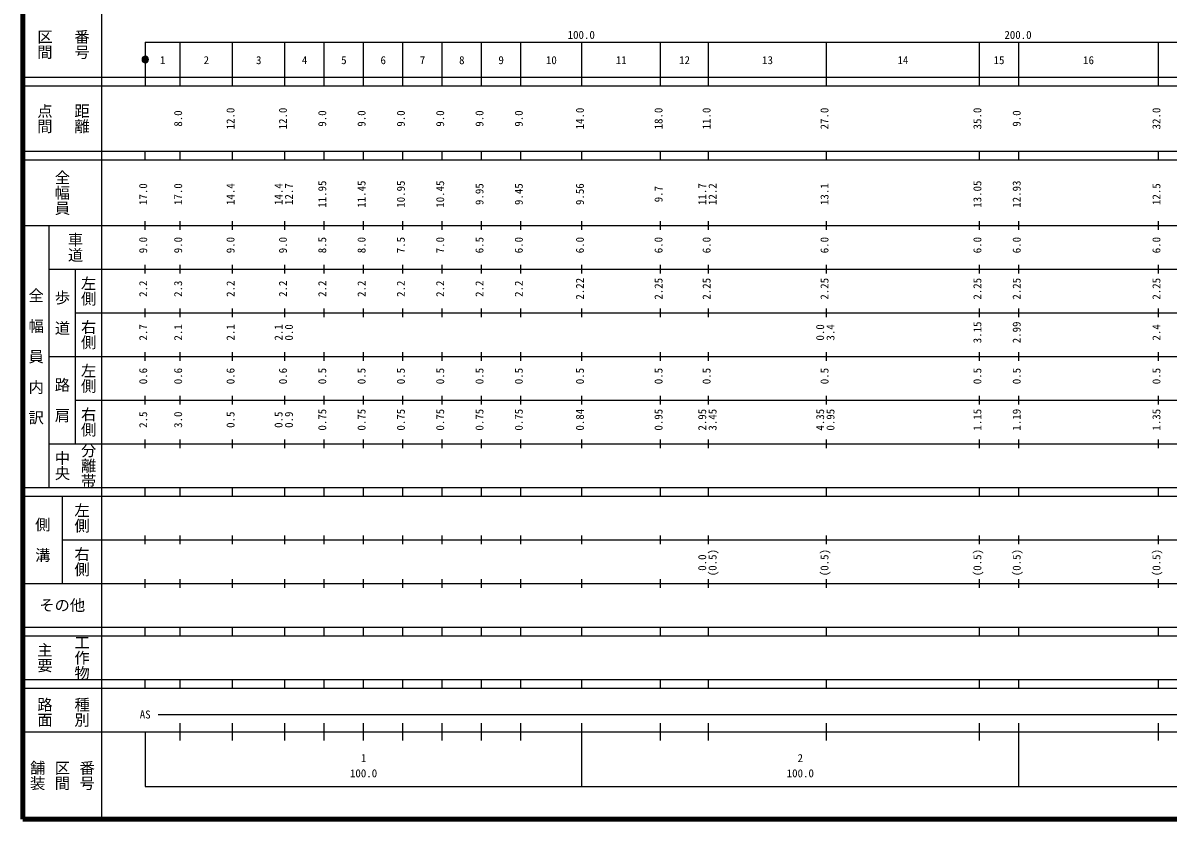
# Model space of a CAD drawing. Units: millimetres on the paper, enlarged 1000 times. Extents: x 40000 to 680000, y 20000 to 380000.
# Drawn here: x 40000 to 302214, y 20000 to 202409 of the extents above; entities that cross this region are included whole.
import ezdxf
from ezdxf.enums import TextEntityAlignment as Align

# ---------------------------------------------------------------- set-up
doc = ezdxf.new("R2010")
doc.units = ezdxf.units.MM
doc.header["$LTSCALE"] = 1000
doc.layers.add('M-TTL', color=2, linetype='Continuous', lineweight=140)
doc.layers.add('M-TTL-BAND', color=7, linetype='Continuous', lineweight=25)
doc.styles.add('@ＭＳ ゴシック', font='')
doc.styles.add('ＭＳ ゴシック', font='')
doc.styles.get('@ＭＳ ゴシック').set_extended_font_data('@MS Gothic')
doc.styles.get('ＭＳ ゴシック').set_extended_font_data('MS Gothic')

msp = doc.modelspace()

# ---------------------------------------------------------------- hatches: boundary and pattern name
at = {"layer": 'M-TTL-BAND'}
msp.add_hatch(color=256, dxfattribs=at).paths.add_polyline_path([(68773, 194000, 1), (67273, 194000, 1)])

# ---------------------------------------------------------------- linework, layer by layer
at = {"layer": 'M-TTL'}
for p, q in [((40000, 380000), (40000, 20000)), ((40000, 20000), (680000, 20000))]:
    msp.add_line(p, q, dxfattribs=at)
at = {"layer": 'M-TTL-BAND'}
for p, q in [((58000, 370000), (58000, 20000)), ((68000, 198000), (579000, 198000)), ((68000, 198000), (68000, 188000)), ((76000, 188000), (76000, 198000)), ((88000, 188000), (88000, 198000)), ((100000, 188000), (100000, 198000)), ((109000, 188000), (109000, 198000)), ((118000, 188000), (118000, 198000)), ((127000, 188000), (127000, 198000)), ((136000, 188000), (136000, 198000)), ((145000, 188000), (145000, 198000)), ((154000, 188000), (154000, 198000)), ((168000, 188000), (168000, 198000)), ((186000, 188000), (186000, 198000)), ((197000, 188000), (197000, 198000)), ((224000, 188000), (224000, 198000)), ((259000, 188000), (259000, 198000)), ((268000, 188000), (268000, 198000)), ((300000, 188000), (300000, 198000)), ((40000, 190000), (579000, 190000)), ((40000, 188000), (579000, 188000)), ((40000, 173000), (579000, 173000)), ((40000, 171000), (579000, 171000)), ((68000, 171000), (68000, 173000)), ((76000, 171000), (76000, 173000)), ((88000, 171000), (88000, 173000)), ((100000, 171000), (100000, 173000)), ((109000, 171000), (109000, 173000)), ((118000, 171000), (118000, 173000)), ((127000, 171000), (127000, 173000)), ((136000, 171000), (136000, 173000)), ((145000, 171000), (145000, 173000)), ((154000, 171000), (154000, 173000)), ((168000, 171000), (168000, 173000)), ((186000, 171000), (186000, 173000)), ((197000, 171000), (197000, 173000)), ((224000, 171000), (224000, 173000)), ((259000, 171000), (259000, 173000)), ((268000, 171000), (268000, 173000)), ((300000, 171000), (300000, 173000)), ((40000, 156000), (579000, 156000)), ((46000, 96000), (46000, 156000)), ((68000, 155000), (68000, 157000)), ((76000, 155000), (76000, 157000)), ((88000, 155000), (88000, 157000)), ((100000, 155000), (100000, 157000)), ((109000, 155000), (109000, 157000)), ((118000, 155000), (118000, 157000)), ((127000, 155000), (127000, 157000)), ((136000, 155000), (136000, 157000)), ((145000, 155000), (145000, 157000)), ((154000, 155000), (154000, 157000)), ((168000, 155000), (168000, 157000)), ((186000, 155000), (186000, 157000)), ((197000, 155000), (197000, 157000)), ((224000, 155000), (224000, 157000)), ((259000, 155000), (259000, 157000)), ((268000, 155000), (268000, 157000)), ((300000, 155000), (300000, 157000)), ((68000, 145000), (68000, 147000)), ((76000, 145000), (76000, 147000)), ((88000, 145000), (88000, 147000)), ((100000, 145000), (100000, 147000)), ((109000, 145000), (109000, 147000)), ((118000, 145000), (118000, 147000)), ((127000, 145000), (127000, 147000)), ((136000, 145000), (136000, 147000)), ((145000, 145000), (145000, 147000)), ((154000, 145000), (154000, 147000)), ((168000, 145000), (168000, 147000)), ((186000, 145000), (186000, 147000)), ((197000, 145000), (197000, 147000)), ((224000, 145000), (224000, 147000)), ((259000, 145000), (259000, 147000)), ((268000, 145000), (268000, 147000)), ((300000, 145000), (300000, 147000)), ((46000, 146000), (579000, 146000)), ((52000, 146000), (52000, 106000)), ((68000, 135000), (68000, 137000)), ((76000, 135000), (76000, 137000)), ((88000, 135000), (88000, 137000)), ((100000, 135000), (100000, 137000)), ((109000, 135000), (109000, 137000)), ((118000, 135000), (118000, 137000)), ((127000, 135000), (127000, 137000)), ((136000, 135000), (136000, 137000)), ((145000, 135000), (145000, 137000)), ((154000, 135000), (154000, 137000)), ((168000, 135000), (168000, 137000)), ((186000, 135000), (186000, 137000)), ((197000, 135000), (197000, 137000)), ((224000, 135000), (224000, 137000)), ((259000, 135000), (259000, 137000)), ((268000, 135000), (268000, 137000)), ((300000, 135000), (300000, 137000)), ((52000, 136000), (579000, 136000)), ((46000, 126000), (579000, 126000)), ((68000, 125000), (68000, 127000)), ((76000, 125000), (76000, 127000)), ((88000, 125000), (88000, 127000)), ((100000, 125000), (100000, 127000)), ((109000, 125000), (109000, 127000)), ((118000, 125000), (118000, 127000)), ((127000, 125000), (127000, 127000)), ((136000, 125000), (136000, 127000)), ((145000, 125000), (145000, 127000)), ((154000, 125000), (154000, 127000)), ((168000, 125000), (168000, 127000)), ((186000, 125000), (186000, 127000)), ((197000, 125000), (197000, 127000)), ((224000, 125000), (224000, 127000)), ((259000, 125000), (259000, 127000)), ((268000, 125000), (268000, 127000)), ((300000, 125000), (300000, 127000)), ((52000, 116000), (579000, 116000)), ((68000, 115000), (68000, 117000)), ((76000, 115000), (76000, 117000)), ((88000, 115000), (88000, 117000)), ((100000, 115000), (100000, 117000)), ((109000, 115000), (109000, 117000)), ((118000, 115000), (118000, 117000)), ((127000, 115000), (127000, 117000)), ((136000, 115000), (136000, 117000)), ((145000, 115000), (145000, 117000)), ((154000, 115000), (154000, 117000)), ((168000, 115000), (168000, 117000)), ((186000, 115000), (186000, 117000)), ((197000, 115000), (197000, 117000)), ((224000, 115000), (224000, 117000)), ((259000, 115000), (259000, 117000)), ((268000, 115000), (268000, 117000)), ((300000, 115000), (300000, 117000)), ((46000, 106000), (579000, 106000)), ((68000, 105000), (68000, 107000)), ((76000, 105000), (76000, 107000)), ((88000, 105000), (88000, 107000)), ((100000, 105000), (100000, 107000)), ((109000, 105000), (109000, 107000)), ((118000, 105000), (118000, 107000)), ((127000, 105000), (127000, 107000)), ((136000, 105000), (136000, 107000)), ((145000, 105000), (145000, 107000)), ((154000, 105000), (154000, 107000)), ((168000, 105000), (168000, 107000)), ((186000, 105000), (186000, 107000)), ((197000, 105000), (197000, 107000)), ((224000, 105000), (224000, 107000)), ((259000, 105000), (259000, 107000)), ((268000, 105000), (268000, 107000)), ((300000, 105000), (300000, 107000)), ((40000, 96000), (579000, 96000)), ((68000, 94000), (68000, 96000)), ((76000, 94000), (76000, 96000)), ((88000, 94000), (88000, 96000)), ((100000, 94000), (100000, 96000)), ((109000, 94000), (109000, 96000)), ((118000, 94000), (118000, 96000)), ((127000, 94000), (127000, 96000)), ((136000, 94000), (136000, 96000)), ((145000, 94000), (145000, 96000)), ((154000, 94000), (154000, 96000)), ((168000, 94000), (168000, 96000)), ((186000, 94000), (186000, 96000)), ((197000, 94000), (197000, 96000)), ((224000, 94000), (224000, 96000)), ((259000, 94000), (259000, 96000)), ((268000, 94000), (268000, 96000)), ((300000, 94000), (300000, 96000)), ((40000, 94000), (579000, 94000)), ((49000, 94000), (49000, 74000)), ((49000, 84000), (579000, 84000)), ((68000, 83000), (68000, 85000)), ((76000, 83000), (76000, 85000)), ((88000, 83000), (88000, 85000)), ((100000, 83000), (100000, 85000)), ((109000, 83000), (109000, 85000)), ((118000, 83000), (118000, 85000)), ((127000, 83000), (127000, 85000)), ((136000, 83000), (136000, 85000)), ((145000, 83000), (145000, 85000)), ((154000, 83000), (154000, 85000)), ((168000, 83000), (168000, 85000)), ((186000, 83000), (186000, 85000)), ((197000, 83000), (197000, 85000)), ((224000, 83000), (224000, 85000)), ((259000, 83000), (259000, 85000)), ((268000, 83000), (268000, 85000)), ((300000, 83000), (300000, 85000)), ((40000, 74000), (579000, 74000)), ((68000, 73000), (68000, 75000)), ((76000, 73000), (76000, 75000)), ((88000, 73000), (88000, 75000)), ((100000, 73000), (100000, 75000)), ((109000, 73000), (109000, 75000)), ((118000, 73000), (118000, 75000)), ((127000, 73000), (127000, 75000)), ((136000, 73000), (136000, 75000)), ((145000, 73000), (145000, 75000)), ((154000, 73000), (154000, 75000)), ((168000, 73000), (168000, 75000)), ((186000, 73000), (186000, 75000)), ((197000, 73000), (197000, 75000)), ((224000, 73000), (224000, 75000)), ((259000, 73000), (259000, 75000)), ((268000, 73000), (268000, 75000)), ((300000, 73000), (300000, 75000)), ((40000, 64000), (579000, 64000)), ((68000, 62000), (68000, 64000)), ((76000, 62000), (76000, 64000)), ((88000, 62000), (88000, 64000)), ((100000, 62000), (100000, 64000)), ((109000, 62000), (109000, 64000)), ((118000, 62000), (118000, 64000)), ((127000, 62000), (127000, 64000)), ((136000, 62000), (136000, 64000)), ((145000, 62000), (145000, 64000)), ((154000, 62000), (154000, 64000)), ((168000, 62000), (168000, 64000)), ((186000, 62000), (186000, 64000)), ((197000, 62000), (197000, 64000)), ((224000, 62000), (224000, 64000)), ((259000, 62000), (259000, 64000)), ((268000, 62000), (268000, 64000)), ((300000, 62000), (300000, 64000)), ((40000, 62000), (579000, 62000)), ((40000, 52000), (579000, 52000)), ((40000, 50000), (579000, 50000)), ((68000, 50000), (68000, 52000)), ((76000, 50000), (76000, 52000)), ((88000, 50000), (88000, 52000)), ((100000, 50000), (100000, 52000)), ((109000, 50000), (109000, 52000)), ((118000, 50000), (118000, 52000)), ((127000, 50000), (127000, 52000)), ((136000, 50000), (136000, 52000)), ((145000, 50000), (145000, 52000)), ((154000, 50000), (154000, 52000)), ((168000, 50000), (168000, 52000)), ((186000, 50000), (186000, 52000)), ((197000, 50000), (197000, 52000)), ((224000, 50000), (224000, 52000)), ((259000, 50000), (259000, 52000)), ((268000, 50000), (268000, 52000)), ((300000, 50000), (300000, 52000)), ((71000, 44000), (565000, 44000)), ((76000, 38000), (76000, 42000)), ((88000, 38000), (88000, 42000)), ((100000, 38000), (100000, 42000)), ((109000, 38000), (109000, 42000)), ((118000, 38000), (118000, 42000)), ((127000, 38000), (127000, 42000)), ((136000, 38000), (136000, 42000)), ((145000, 38000), (145000, 42000)), ((154000, 38000), (154000, 42000)), ((168000, 27500), (168000, 42000)), ((186000, 38000), (186000, 42000)), ((197000, 38000), (197000, 42000)), ((224000, 38000), (224000, 42000)), ((259000, 38000), (259000, 42000)), ((268000, 27500), (268000, 42000)), ((300000, 38000), (300000, 42000)), ((40000, 40000), (579000, 40000)), ((68000, 40000), (68000, 27500)), ((68000, 27500), (579000, 27500))]:
    msp.add_line(p, q, dxfattribs=at)
msp.add_lwpolyline([(68773, 194000, 1), (67273, 194000, 1)], format="xyb", close=True, dxfattribs=at)

# ---------------------------------------------------------------- texts
at = {"layer": 'M-TTL-BAND', "style": '@ＭＳ ゴシック'}
for s, p in [('区間', (45000, 197500)), ('番号', (53500, 197500)), ('点間', (45000, 180500)), ('距離', (53500, 180500)), ('全幅員', (49000, 163500)), ('車道', (52000, 151000)), ('左側', (55000, 141000)), ('全\u3000幅\u3000員\u3000内\u3000訳', (43000, 126000)), ('歩\u3000道', (49000, 136000)), ('右側', (55000, 131000)), ('左側', (55000, 121000)), ('路\u3000肩', (49000, 116000)), ('右側', (55000, 111000)), ('分離帯', (55000, 101000)), ('中央', (49000, 101000)), ('左側', (53500, 89000)), ('側\u3000溝', (44500, 84000)), ('右側', (53500, 79000)), ('主要', (45000, 57000)), ('工作物', (53500, 57000)), ('路面', (45000, 44500)), ('種別', (53500, 44500)), ('舗装', (43333, 30000)), ('区間', (49000, 30000)), ('番号', (54667, 30000))]:
    msp.add_text(s, height=2566, rotation=270, dxfattribs=at).set_placement(p, align=Align.MIDDLE_CENTER)
at = {"layer": 'M-TTL-BAND', "style": 'ＭＳ ゴシック'}
for s, p in [('100.0', (167844, 198195)), ('200.0', (267844, 198195)), ('1', (72000, 192405)), ('2', (82000, 192405)), ('3', (94000, 192405)), ('4', (104500, 192405)), ('5', (113500, 192405)), ('6', (122500, 192405)), ('7', (131500, 192405)), ('8', (140500, 192405)), ('9', (149500, 192405)), ('10', (161000, 192405)), ('11', (177000, 192405)), ('12', (191500, 192405)), ('13', (210500, 192405)), ('14', (241500, 192405)), ('15', (263500, 192405)), ('16', (284000, 192405)), ('AS', (68000, 42500)), ('1', (118000, 32523)), ('2', (218000, 32523)), ('100.0', (118000, 29033)), ('100.0', (218000, 29033))]:
    msp.add_text(s, height=1833, dxfattribs=at).set_placement(p, align=Align.BOTTOM_CENTER)
for s, p in [('8.0', (77000, 180500)), ('12.0', (89000, 180500)), ('12.0', (101000, 180500)), ('9.0', (110000, 180500)), ('9.0', (119000, 180500)), ('9.0', (128000, 180500)), ('9.0', (137000, 180500)), ('9.0', (146000, 180500)), ('9.0', (155000, 180500)), ('14.0', (169000, 180500)), ('18.0', (187000, 180500)), ('11.0', (198000, 180500)), ('27.0', (225000, 180500)), ('35.0', (260000, 180500)), ('9.0', (269000, 180500)), ('32.0', (301000, 180500)), ('17.0', (69000, 163174)), ('17.0', (77000, 163174)), ('14.4', (89000, 163174)), ('14.4', (100000, 163174)), ('12.7', (102370, 163174)), ('11.95', (110000, 163174)), ('11.45', (119000, 163174)), ('10.95', (128000, 163174)), ('10.45', (137000, 163174)), ('9.95', (146000, 163174)), ('9.45', (155000, 163174)), ('9.56', (169000, 163174)), ('11.7', (197000, 163174)), ('12.2', (199370, 163174)), ('13.1', (225000, 163174)), ('13.05', (260000, 163174)), ('12.93', (269000, 163174)), ('12.5', (301000, 163174)), ('9.7', (187000, 163174)), ('9.0', (69000, 151500)), ('9.0', (77000, 151500)), ('9.0', (89000, 151500)), ('9.0', (101000, 151500)), ('8.5', (110000, 151500)), ('8.0', (119000, 151500)), ('7.5', (128000, 151500)), ('7.0', (137000, 151500)), ('6.5', (146000, 151500)), ('6.0', (155000, 151500)), ('6.0', (169000, 151500)), ('6.0', (187000, 151500)), ('6.0', (198000, 151500)), ('6.0', (225000, 151500)), ('6.0', (260000, 151500)), ('6.0', (269000, 151500)), ('6.0', (301000, 151500)), ('2.2', (69000, 141500)), ('2.3', (77000, 141500)), ('2.2', (89000, 141500)), ('2.2', (101000, 141500)), ('2.2', (110000, 141500)), ('2.2', (119000, 141500)), ('2.2', (128000, 141500)), ('2.2', (137000, 141500)), ('2.2', (146000, 141500)), ('2.2', (155000, 141500)), ('2.22', (169000, 141500)), ('2.25', (187000, 141500)), ('2.25', (198000, 141500)), ('2.25', (225000, 141500)), ('2.25', (260000, 141500)), ('2.25', (269000, 141500)), ('2.25', (301000, 141500)), ('3.15', (260000, 131500)), ('2.99', (269000, 131500)), ('2.7', (69000, 131500)), ('2.1', (77000, 131500)), ('2.1', (89000, 131500)), ('2.1', (100000, 131500)), ('0.0', (102370, 131500)), ('0.0', (224000, 131500)), ('3.4', (226370, 131500)), ('2.4', (301000, 131500)), ('0.6', (69000, 121500)), ('0.6', (77000, 121500)), ('0.6', (89000, 121500)), ('0.6', (101000, 121500)), ('0.5', (110000, 121500)), ('0.5', (119000, 121500)), ('0.5', (128000, 121500)), ('0.5', (137000, 121500)), ('0.5', (146000, 121500)), ('0.5', (155000, 121500)), ('0.5', (169000, 121500)), ('0.5', (187000, 121500)), ('0.5', (198000, 121500)), ('0.5', (225000, 121500)), ('0.5', (260000, 121500)), ('0.5', (269000, 121500)), ('0.5', (301000, 121500)), ('2.5', (69000, 111500)), ('3.0', (77000, 111500)), ('0.5', (89000, 111500)), ('0.5', (100000, 111500)), ('0.9', (102370, 111500)), ('0.75', (110000, 111500)), ('0.75', (119000, 111500)), ('0.75', (128000, 111500)), ('0.75', (137000, 111500)), ('0.75', (146000, 111500)), ('0.75', (155000, 111500)), ('0.84', (169000, 111500)), ('0.95', (187000, 111500)), ('2.95', (197000, 111500)), ('3.45', (199370, 111500)), ('4.35', (224000, 111500)), ('0.95', (226370, 111500)), ('1.15', (260000, 111500)), ('1.19', (269000, 111500)), ('1.35', (301000, 111500)), ('(0.5)', (199370, 78764)), ('(0.5)', (225000, 78764)), ('(0.5)', (260000, 78764)), ('(0.5)', (269000, 78764)), ('(0.5)', (301000, 78764)), ('0.0', (197000, 78764))]:
    msp.add_text(s, height=1833, rotation=90, dxfattribs=at).set_placement(p, align=Align.BOTTOM_CENTER)
msp.add_text('その他', height=2566, dxfattribs=at).set_placement((49000, 69000), align=Align.MIDDLE_CENTER)

doc.saveas('drawing.dxf')
